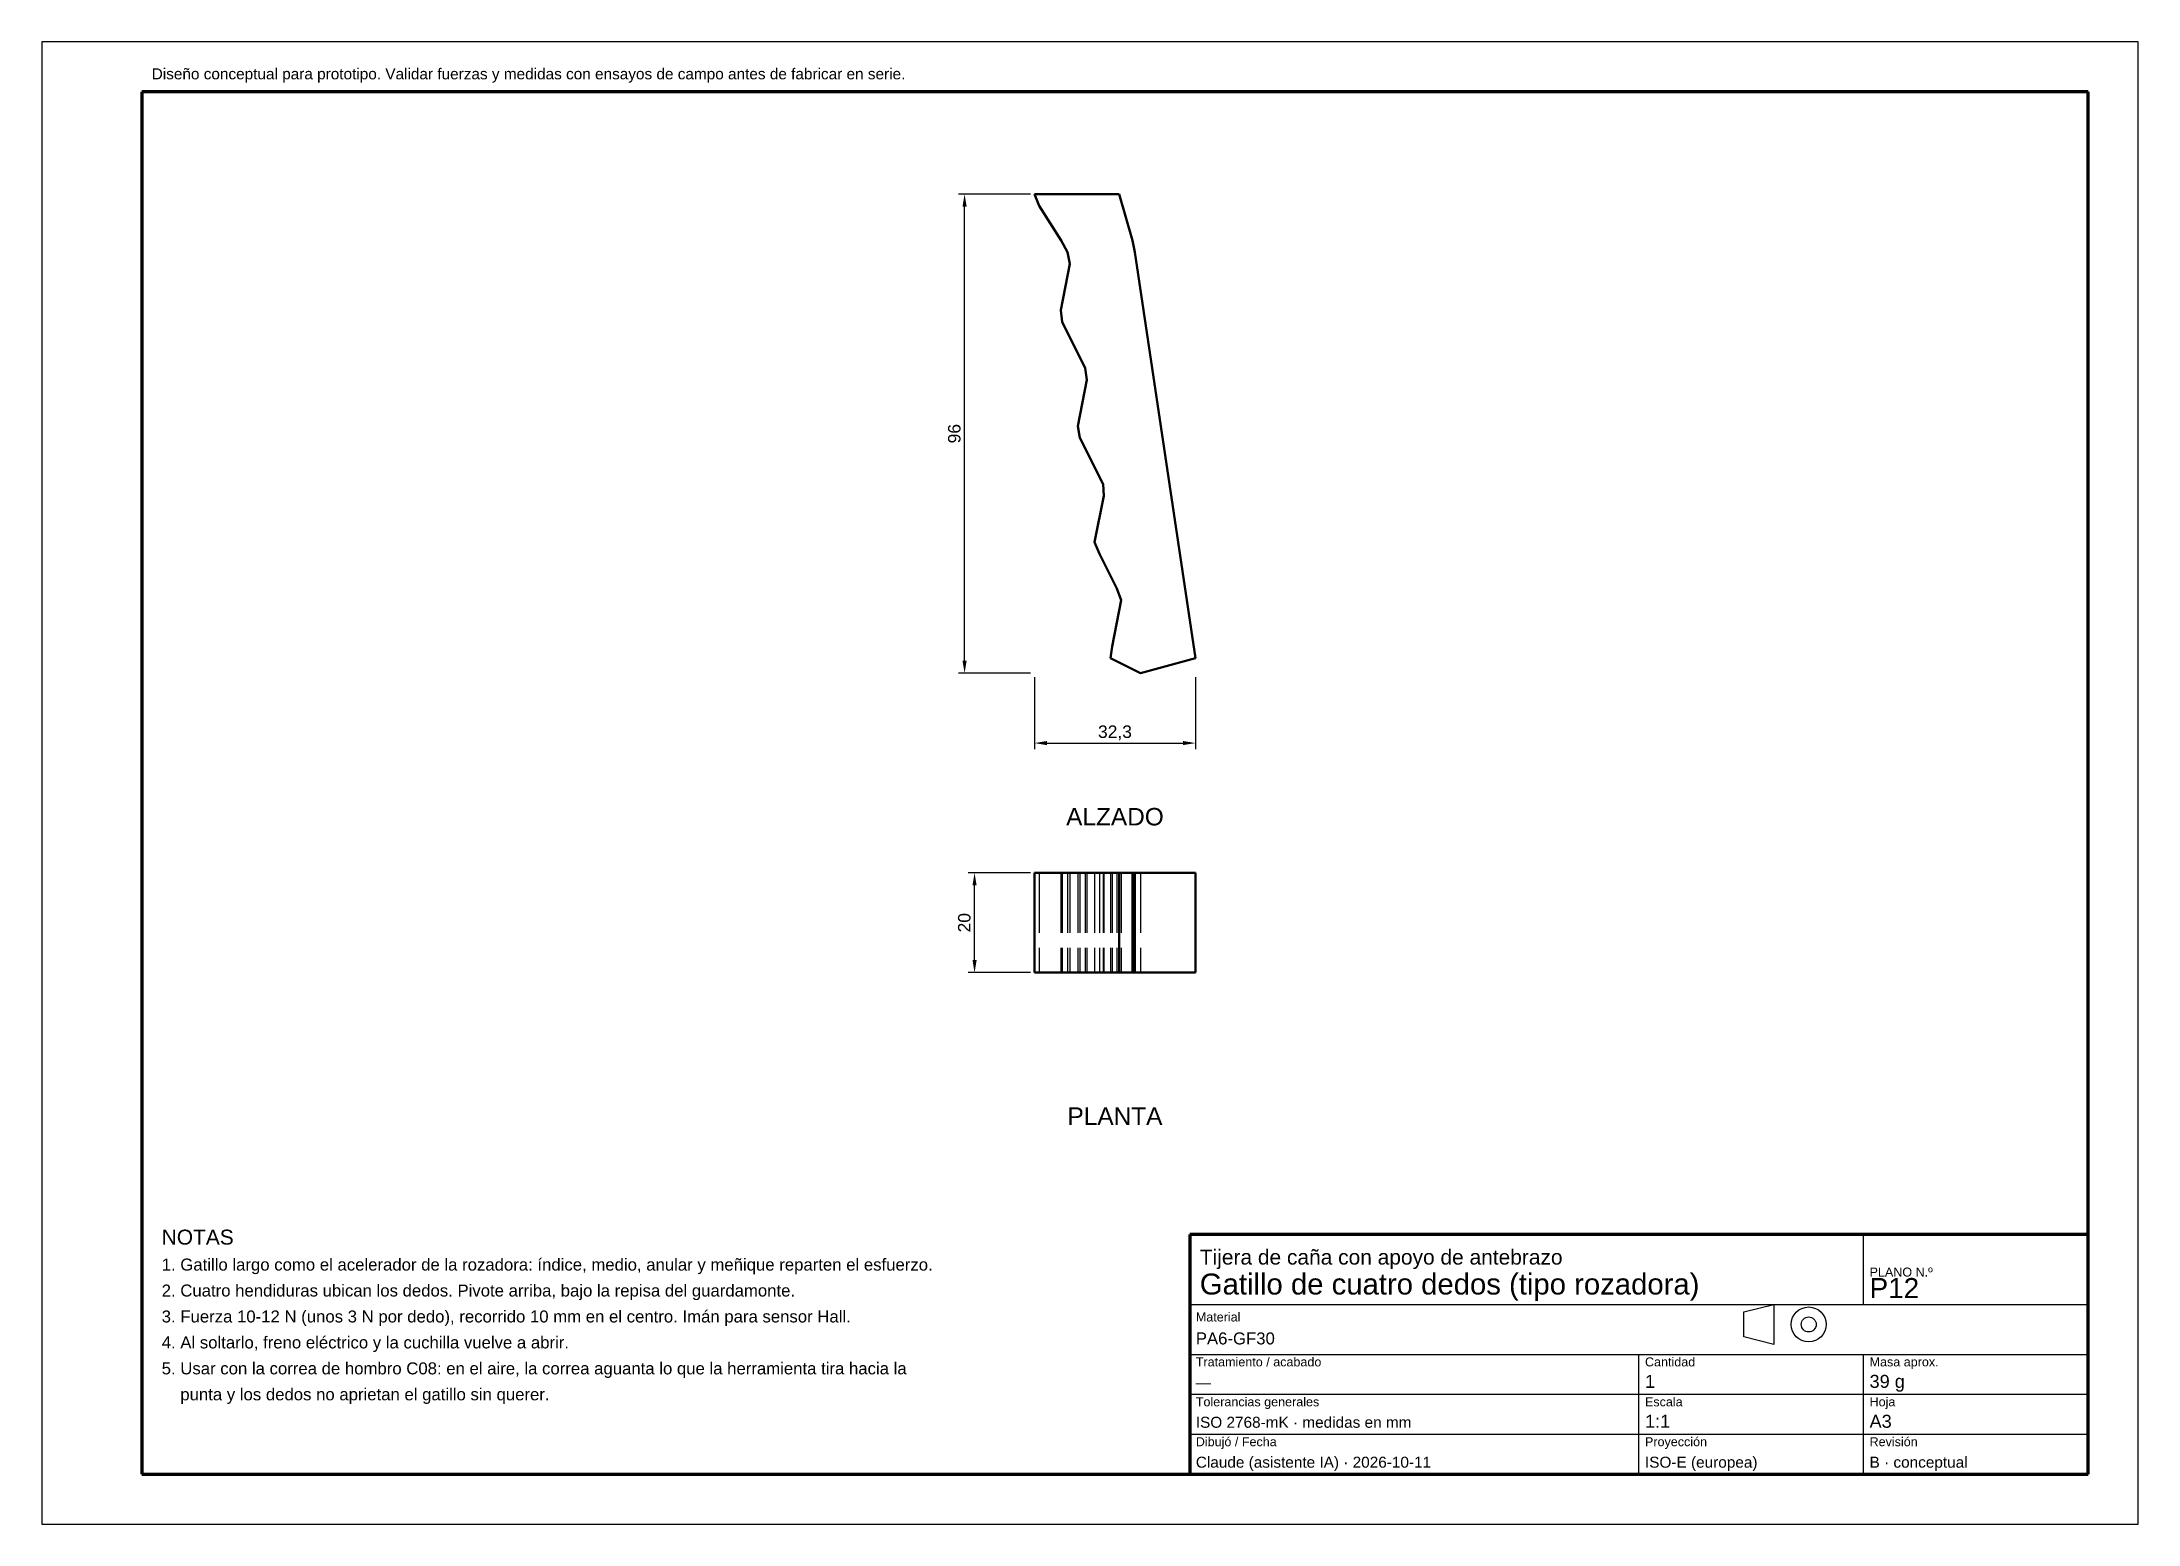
# Model space of a CAD drawing. Header units: millimetres. Extents: x 0 to 420, y 0 to 297.
import ezdxf
from ezdxf.enums import TextEntityAlignment as Align

# ---------------------------------------------------------------- set-up
doc = ezdxf.new("R2010")
doc.units = ezdxf.units.MM
doc.linetypes.add('ACAD_ISO02W100', pattern=[15, 12, -3])
for name, color, linetype, lineweight in [('COTAS', 4, 'Continuous', 18), ('MARCO', 7, 'Continuous', 70), ('OCULTAS', 8, 'ACAD_ISO02W100', 25), ('TEXTO', 7, 'Continuous', 25), ('VISIBLE', 7, 'Continuous', 50)]:
    doc.layers.add(name, color=color, linetype=linetype, lineweight=lineweight)
doc.styles.get("Standard").update_dxf_attribs({"font": 'arial.ttf'})
doc.dimstyles.new('ISO25', dxfattribs={"dimtxt": 2.5, "dimasz": 2.5, "dimexe": 1.25, "dimexo": 0.8, "dimgap": 0.8, "dimtad": 1, "dimdec": 1, "dimtxsty": 'Standard', "dimcen": 2.5, "dimclrd": 4, "dimclre": 4, "dimclrt": 7, "dimazin": 3, "dimtfac": 1, "dimtmove": 0, "dimatfit": 3})

msp = doc.modelspace()

# ---------------------------------------------------------------- linework, layer by layer
at = {"layer": 'MARCO'}
for p, q in [((410, 287), (20, 287)), ((20, 287), (20, 10)), ((410, 10), (410, 287)), ((410, 58), (230, 58)), ((230, 58), (230, 10)), ((410, 10), (410, 58)), ((20, 10), (410, 10)), ((230, 10), (410, 10))]:
    msp.add_line(p, q, dxfattribs=at)
at = {"layer": 'OCULTAS'}
for p, q in [((198.87, 266.5), (199.82, 264.18)), ((215.87, 266.5), (198.87, 266.5)), ((215.87, 266.5), (218.53, 257.2)), ((199.82, 264.18), (204.24, 257.2)), ((204.24, 257.2), (205.49, 254.88)), ((218.97, 254.88), (218.53, 257.2)), ((204.14, 243.25), (205.99, 252.55)), ((205.49, 254.88), (205.99, 252.55)), ((218.97, 254.88), (231.13, 173.5)), ((204.14, 243.25), (204.43, 240.93)), ((209.05, 231.62), (204.43, 240.93)), ((209.05, 231.62), (209.37, 229.3)), ((207.53, 220), (209.37, 229.3)), ((207.53, 220), (207.99, 217.68)), ((212.61, 208.38), (207.99, 217.68)), ((210.92, 196.75), (212.76, 206.05)), ((212.61, 208.38), (212.76, 206.05)), ((210.92, 196.75), (211.9, 194.43)), ((215.37, 187.45), (211.9, 194.43)), ((214.42, 175.82), (216.26, 185.12)), ((215.37, 187.45), (216.26, 185.12)), ((214.42, 175.82), (214.13, 173.5)), ((214.13, 173.5), (220.13, 170.5)), ((220.13, 170.5), (231.13, 173.5)), ((198.87, 130.5), (199.82, 130.5)), ((199.82, 130.5), (199.82, 110.5)), ((199.82, 130.5), (204.24, 130.5)), ((204.14, 130.5), (204.14, 110.5)), ((204.14, 130.5), (204.43, 130.5)), ((204.14, 130.5), (205.99, 130.5)), ((204.24, 130.5), (204.24, 110.5)), ((204.24, 130.5), (205.49, 130.5)), ((204.43, 130.5), (204.43, 110.5)), ((209.05, 130.5), (204.43, 130.5)), ((205.49, 130.5), (205.49, 110.5)), ((205.49, 130.5), (205.99, 130.5)), ((205.99, 130.5), (205.99, 110.5)), ((207.53, 130.5), (207.53, 110.5)), ((207.53, 130.5), (207.99, 130.5)), ((207.53, 130.5), (209.37, 130.5)), ((207.99, 130.5), (207.99, 110.5)), ((212.61, 130.5), (207.99, 130.5)), ((209.05, 130.5), (209.05, 110.5)), ((209.05, 130.5), (209.37, 130.5)), ((209.37, 130.5), (209.37, 110.5)), ((210.92, 130.5), (210.92, 110.5)), ((210.92, 130.5), (211.9, 130.5)), ((210.92, 130.5), (212.76, 130.5)), ((211.9, 130.5), (211.9, 110.5)), ((215.37, 130.5), (211.9, 130.5)), ((212.61, 130.5), (212.61, 110.5)), ((212.61, 130.5), (212.76, 130.5)), ((212.76, 130.5), (212.76, 110.5)), ((214.13, 130.5), (214.13, 110.5)), ((214.13, 130.5), (220.13, 130.5)), ((214.42, 130.5), (214.13, 130.5)), ((214.42, 130.5), (214.42, 110.5)), ((214.42, 130.5), (216.26, 130.5)), ((215.37, 130.5), (215.37, 110.5)), ((215.37, 130.5), (216.26, 130.5)), ((216.26, 130.5), (216.26, 110.5)), ((220.13, 130.5), (220.13, 110.5)), ((220.13, 130.5), (231.13, 130.5)), ((198.87, 110.5), (199.82, 110.5)), ((204.24, 110.5), (199.82, 110.5)), ((204.14, 110.5), (204.43, 110.5)), ((205.99, 110.5), (204.14, 110.5)), ((204.24, 110.5), (205.49, 110.5)), ((204.43, 110.5), (209.05, 110.5)), ((205.49, 110.5), (205.99, 110.5)), ((207.53, 110.5), (207.99, 110.5)), ((209.37, 110.5), (207.53, 110.5)), ((207.99, 110.5), (212.61, 110.5)), ((209.05, 110.5), (209.37, 110.5)), ((210.92, 110.5), (211.9, 110.5)), ((212.76, 110.5), (210.92, 110.5)), ((211.9, 110.5), (215.37, 110.5)), ((212.61, 110.5), (212.76, 110.5)), ((214.13, 110.5), (220.13, 110.5)), ((214.42, 110.5), (214.13, 110.5)), ((216.26, 110.5), (214.42, 110.5)), ((215.37, 110.5), (216.26, 110.5)), ((220.13, 110.5), (231.13, 110.5))]:
    msp.add_line(p, q, dxfattribs=at)
at = {"layer": 'TEXTO'}
for p, q in [((420, 297), (0, 297)), ((0, 297), (0, 0)), ((420, 0), (420, 297)), ((365, 44), (365, 58)), ((230, 44), (410, 44)), ((341, 42.5), (347, 44)), ((341, 37.5), (341, 42.5)), ((347, 44), (347, 36)), ((230, 34), (410, 34)), ((320, 10), (320, 34)), ((347, 36), (341, 37.5)), ((365, 10), (365, 34)), ((230, 26), (410, 26)), ((230, 18), (410, 18)), ((0, 0), (420, 0))]:
    msp.add_line(p, q, dxfattribs=at)
for radius in [3.5, 1.5]:
    msp.add_circle((354, 40), radius, dxfattribs=at)
at = {"layer": 'VISIBLE'}
for p, q in [((198.87, 266.5), (199.82, 264.18)), ((215.87, 266.5), (198.87, 266.5)), ((215.87, 266.5), (218.53, 257.2)), ((204.24, 257.2), (199.82, 264.18)), ((204.24, 257.2), (205.49, 254.88)), ((218.97, 254.88), (218.53, 257.2)), ((205.99, 252.55), (204.14, 243.25)), ((205.49, 254.88), (205.99, 252.55)), ((231.13, 173.5), (218.97, 254.88)), ((204.14, 243.25), (204.43, 240.93)), ((204.43, 240.93), (209.05, 231.62)), ((209.05, 231.62), (209.37, 229.3)), ((209.37, 229.3), (207.53, 220)), ((207.53, 220), (207.99, 217.68)), ((207.99, 217.68), (212.61, 208.38)), ((212.76, 206.05), (210.92, 196.75)), ((212.61, 208.38), (212.76, 206.05)), ((210.92, 196.75), (211.9, 194.43)), ((211.9, 194.43), (215.37, 187.45)), ((216.26, 185.12), (214.42, 175.82)), ((215.37, 187.45), (216.26, 185.12)), ((214.42, 175.82), (214.13, 173.5)), ((214.13, 173.5), (220.13, 170.5)), ((220.13, 170.5), (231.13, 173.5)), ((198.87, 110.5), (198.87, 130.5)), ((215.87, 130.5), (198.87, 130.5)), ((215.87, 110.5), (215.87, 130.5)), ((215.87, 130.5), (218.53, 130.5)), ((218.53, 110.5), (218.53, 130.5)), ((218.97, 130.5), (218.53, 130.5)), ((218.97, 130.5), (218.97, 110.5)), ((218.97, 130.5), (231.13, 130.5)), ((231.13, 130.5), (231.13, 110.5)), ((215.87, 110.5), (198.87, 110.5)), ((215.87, 110.5), (218.53, 110.5)), ((218.97, 110.5), (218.53, 110.5)), ((231.13, 110.5), (218.97, 110.5))]:
    msp.add_line(p, q, dxfattribs=at)

# ---------------------------------------------------------------- texts
at = {"layer": 'TEXTO'}
for s, height, p in [('Diseño conceptual para prototipo. Validar fuerzas y medidas con ensayos de campo antes de fabricar en serie.', 2.2, (22, 289.5)), ('NOTAS', 3, (24, 56)), ('Tijera de caña con apoyo de antebrazo', 3, (232, 52)), ('1. Gatillo largo como el acelerador de la rozadora: índice, medio, anular y meñique reparten el esfuerzo.', 2.4, (24, 50.8)), ('Gatillo de cuatro dedos (tipo rozadora)', 4.2, (232, 46)), ('PLANO N.º', 1.8, (366.2, 49.6)), ('2. Cuatro hendiduras ubican los dedos. Pivote arriba, bajo la repisa del guardamonte.', 2.4, (24, 45.6)), ('P12', 4, (366.2, 45.3)), ('3. Fuerza 10-12 N (unos 3 N por dedo), recorrido 10 mm en el centro. Imán para sensor Hall.', 2.4, (24, 40.4)), ('Material', 1.8, (231.2, 40.6)), ('PA6-GF30', 2.4, (231.2, 36)), ('4. Al soltarlo, freno eléctrico y la cuchilla vuelve a abrir.', 2.4, (24, 35.2)), ('5. Usar con la correa de hombro C08: en el aire, la correa aguanta lo que la herramienta tira hacia la', 2.4, (24, 30)), ('Tratamiento / acabado', 1.8, (231.2, 31.6)), ('Cantidad', 1.8, (321.2, 31.6)), ('1', 2.6, (321.2, 27.3)), ('39 g', 2.6, (366.2, 27.3)), ('Masa aprox.', 1.8, (366.2, 31.6)), ('    punta y los dedos no aprietan el gatillo sin querer.', 2.4, (24, 24.8)), ('—', 2.2, (231.2, 27.3)), ('Tolerancias generales', 1.8, (231.2, 23.6)), ('Escala', 1.8, (321.2, 23.6)), ('Hoja', 1.8, (366.2, 23.6)), ('ISO 2768-mK · medidas en mm', 2.2, (231.2, 19.3)), ('1:1', 2.6, (321.2, 19.3)), ('A3', 2.6, (366.2, 19.3)), ('Dibujó / Fecha', 1.8, (231.2, 15.6)), ('Proyección', 1.8, (321.2, 15.6)), ('Revisión', 1.8, (366.2, 15.6)), ('Claude (asistente IA) · 2026-10-11', 2.2, (231.2, 11.3)), ('ISO-E (europea)', 2.2, (321.2, 11.3)), ('B · conceptual', 2.2, (366.2, 11.3))]:
    msp.add_text(s, height=height, dxfattribs=at).set_placement(p)
for s, p in [('ALZADO', (215, 143.5)), ('PLANTA', (215, 83.5))]:
    msp.add_text(s, height=3.5, dxfattribs=at).set_placement(p, align=Align.TOP_CENTER)

# ---------------------------------------------------------------- dimensions: what is measured, and where the dimension line sits
at = {"layer": 'COTAS'}
for base, p1, p2 in [((184.87, 170.5), (198.87, 170.5), (198.87, 266.5)), ((186.87, 110.5), (198.87, 110.5), (198.87, 130.5))]:
    msp.add_linear_dim(base=base, p1=p1, p2=p2, angle=90, dimstyle='ISO25', dxfattribs=at).render()
msp.add_linear_dim(base=(198.87, 156.5), p1=(198.87, 170.5), p2=(231.13, 170.5), dimstyle='ISO25', dxfattribs=at).render()

doc.saveas('drawing.dxf')
